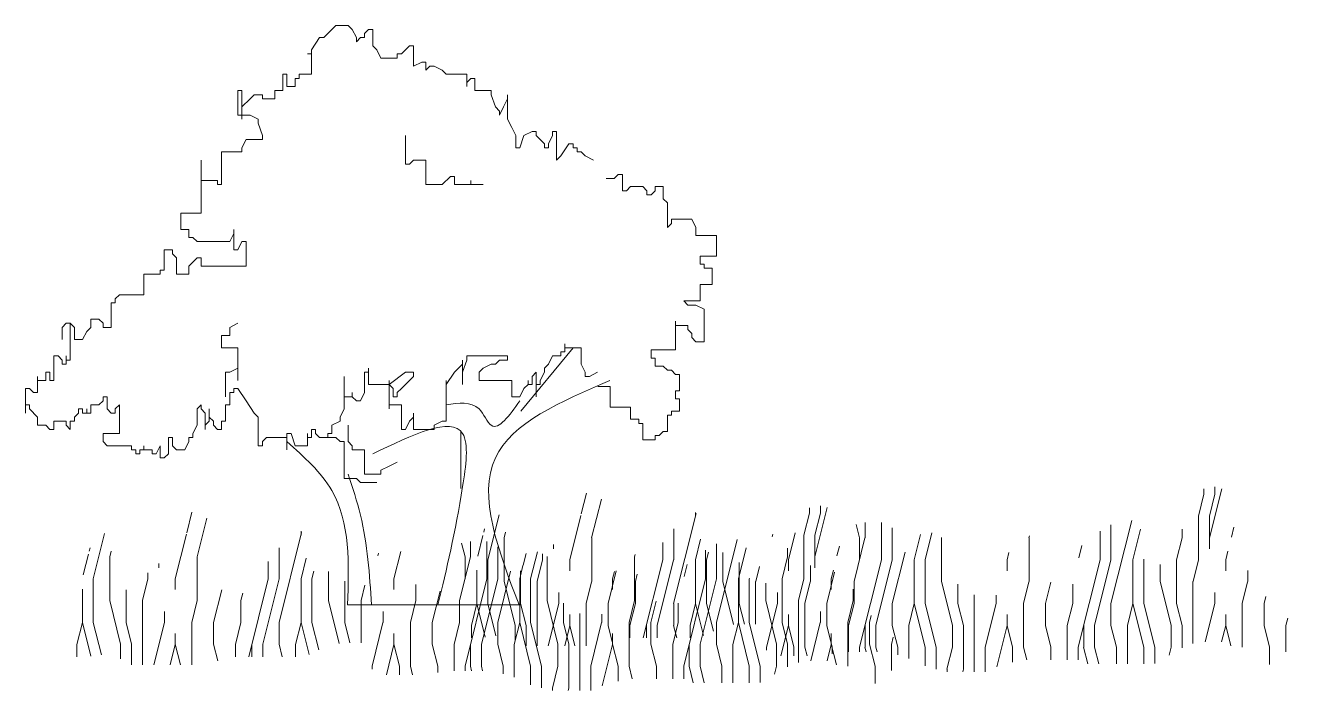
# Model space of a CAD drawing. Header units: inches. Extents: x -6800 to 96653, y -25814 to 17379.
# Drawn here: x 35853.7 to 36283.5, y -330.3 to -104.7 of the extents above; entities that cross this region are included whole.
import ezdxf

# ---------------------------------------------------------------- set-up
doc = ezdxf.new("R2010")
doc.units = ezdxf.units.IN
doc.header["$MEASUREMENT"] = 0
doc.layers.add('JARDINERIA', color=76, linetype='Continuous', lineweight=15)
doc.layers.add('JARDINES', color=96, linetype='Continuous', lineweight=0)

# ---------------------------------------------------------------- blocks, each defined once
blk = doc.blocks.new('ar-10')
at = {"layer": 'JARDINERIA'}
for p, q in [((-0.6162, 3.3384), (-0.6401, 3.3146)), ((-0.5685, 3.3861), (-0.6162, 3.3384)), ((-0.4969, 3.3861), (-0.5685, 3.3861)), ((-0.473, 3.3623), (-0.4969, 3.3861)), ((-0.4492, 3.3146), (-0.473, 3.3623)), ((-0.3776, 3.3623), (-0.4014, 3.3384)), ((-0.4014, 3.3384), (-0.4014, 3.3146)), ((-0.3537, 3.3623), (-0.3776, 3.3623)), ((-0.3537, 3.2669), (-0.3537, 3.3623)), ((-0.664, 3.3146), (-0.7117, 3.243)), ((-0.6401, 3.3146), (-0.664, 3.3146)), ((-0.4253, 3.3146), (-0.4492, 3.2907)), ((-0.4492, 3.2907), (-0.4492, 3.3146)), ((-0.4014, 3.3146), (-0.4253, 3.3146)), ((-0.3298, 3.243), (-0.3537, 3.2669)), ((-0.1389, 3.2669), (-0.1866, 3.2192)), ((-0.115, 3.2669), (-0.1389, 3.2669)), ((-0.115, 3.1477), (-0.115, 3.2669)), ((-0.7117, 3.2192), (-0.7356, 3.2192)), ((-0.7356, 3.2192), (-0.7117, 3.2192)), ((-0.7117, 3.243), (-0.7117, 3.2192)), ((-0.7117, 3.2192), (-0.7117, 3.1)), ((-0.3059, 3.1953), (-0.3298, 3.243)), ((-0.2105, 3.1953), (-0.3059, 3.1953)), ((-0.1866, 3.2192), (-0.2105, 3.2192)), ((-0.2105, 3.2192), (-0.2105, 3.1953)), ((-0.0673, 3.1715), (-0.115, 3.1477)), ((-0.0434, 3.1715), (-0.0673, 3.1715)), ((-0.0434, 3.1238), (-0.0434, 3.1715)), ((-0.0195, 3.1477), (-0.0434, 3.1238)), ((0.0044, 3.1477), (-0.0195, 3.1477)), ((0.0521, 3.1238), (0.0044, 3.1477)), ((0.076, 3.1), (0.0521, 3.1238)), ((-0.8549, 3.1), (-0.8788, 3.1)), ((-0.8788, 3.1), (-0.8788, 3.0046)), ((-0.8549, 3.0284), (-0.8549, 3.1)), ((-0.8072, 3.0761), (-0.8072, 3.0284)), ((-0.7833, 3.0761), (-0.8072, 3.0761)), ((-0.7117, 3.1), (-0.7833, 3.1)), ((-0.7833, 3.1), (-0.7833, 3.0761)), ((0.1953, 3.1), (0.076, 3.1)), ((0.1953, 3.0284), (0.1953, 3.1)), ((0.2192, 3.0761), (0.1953, 3.0523)), ((0.1953, 3.0523), (0.1953, 3.0284)), ((0.243, 3.0761), (0.2192, 3.0761)), ((0.243, 3.0046), (0.243, 3.0761)), ((-1.1175, 3.0046), (-1.1414, 3.0046)), ((-1.1414, 3.0046), (-1.1414, 2.8615)), ((-1.1175, 2.8376), (-1.1175, 3.0046)), ((-1.0459, 2.9807), (-1.0698, 2.9569)), ((-0.9981, 2.9807), (-1.0459, 2.9807)), ((-0.9981, 2.9569), (-0.9981, 2.9807)), ((-0.8788, 3.0046), (-0.9265, 3.0046)), ((-0.9265, 3.0046), (-0.9265, 2.9569)), ((-0.8072, 3.0284), (-0.8549, 3.0284)), ((0.3385, 3.0046), (0.243, 3.0046)), ((0.3385, 2.9807), (0.3385, 3.0046)), ((0.3624, 2.9092), (0.3385, 2.9807)), ((0.434, 2.9807), (0.434, 2.9569)), ((0.434, 2.8376), (0.434, 2.9807)), ((-1.0698, 2.9569), (-1.1175, 2.9092)), ((-1.1175, 2.9092), (-1.1175, 2.8376)), ((-0.9265, 2.9569), (-0.9981, 2.9569)), ((0.3863, 2.8853), (0.3624, 2.9092)), ((0.4101, 2.9092), (0.3863, 2.8615)), ((0.434, 2.9569), (0.4101, 2.9092)), ((-1.1414, 2.8615), (-1.0698, 2.8615)), ((-1.0698, 2.8615), (-1.022, 2.8376)), ((-1.022, 2.8376), (-1.022, 2.8138)), ((0.3863, 2.8615), (0.3863, 2.8853)), ((0.4579, 2.79), (0.434, 2.8376)), ((-1.022, 2.8138), (-0.9981, 2.7423)), ((-0.9981, 2.7423), (-0.9981, 2.7184)), ((-0.1627, 2.7423), (-0.1627, 2.5753)), ((0.4817, 2.7423), (0.4579, 2.79)), ((0.4817, 2.6707), (0.4817, 2.7423)), ((0.5295, 2.7423), (0.5056, 2.6707)), ((0.5772, 2.7661), (0.5295, 2.7423)), ((0.6011, 2.7661), (0.5772, 2.7661)), ((0.6011, 2.7423), (0.6011, 2.7661)), ((0.6488, 2.6946), (0.6011, 2.7423)), ((0.6966, 2.7423), (0.6727, 2.6946)), ((0.6966, 2.7661), (0.6966, 2.7423)), ((0.7204, 2.7661), (0.6966, 2.7661)), ((0.7204, 2.5992), (0.7204, 2.7661)), ((-1.0936, 2.7184), (-1.1175, 2.6707)), ((-1.1175, 2.6707), (-1.1175, 2.6469)), ((-0.9981, 2.7184), (-1.0936, 2.7184)), ((0.5056, 2.6707), (0.4817, 2.6707)), ((0.6488, 2.6707), (0.6488, 2.6946)), ((0.6727, 2.6707), (0.6488, 2.6707)), ((0.6727, 2.6946), (0.6727, 2.6707)), ((0.792, 2.6946), (0.7443, 2.623)), ((0.8159, 2.6946), (0.792, 2.6946)), ((0.8159, 2.6707), (0.8159, 2.6946)), ((0.8398, 2.6707), (0.8159, 2.6707)), ((0.8398, 2.6469), (0.8398, 2.6707)), ((-1.3562, 2.5992), (-1.3562, 2.2892)), ((-1.3562, 2.48), (-1.3562, 2.5992)), ((-1.2368, 2.6469), (-1.2368, 2.4561)), ((-1.1175, 2.6469), (-1.2368, 2.6469)), ((-0.1389, 2.5753), (-0.115, 2.5992)), ((-0.115, 2.5992), (-0.0434, 2.5992)), ((-0.0434, 2.5992), (-0.0434, 2.4561)), ((0.7443, 2.623), (0.7204, 2.5992)), ((0.8636, 2.6469), (0.8398, 2.6469)), ((0.8875, 2.623), (0.8636, 2.6469)), ((0.9352, 2.5992), (0.8875, 2.623)), ((-0.1627, 2.5753), (-0.1389, 2.5753)), ((-1.2607, 2.48), (-1.3562, 2.48)), ((-1.2607, 2.4561), (-1.2607, 2.48)), ((-1.2368, 2.4561), (-1.2607, 2.4561)), ((-0.0434, 2.4561), (0.0521, 2.4561)), ((0.0521, 2.4561), (0.0998, 2.5038)), ((0.0998, 2.5038), (0.1237, 2.5038)), ((0.1237, 2.5038), (0.1237, 2.4561)), ((0.1237, 2.4561), (0.2192, 2.4561)), ((0.2192, 2.4561), (0.2192, 2.48)), ((0.2192, 2.48), (0.2192, 2.4561)), ((0.2192, 2.4561), (0.2908, 2.4561)), ((1.0567, 2.4914), (1.009, 2.4914)), ((1.0806, 2.5152), (1.0567, 2.4914)), ((1.1045, 2.5152), (1.0806, 2.5152)), ((1.1045, 2.4198), (1.1045, 2.5152)), ((1.1283, 2.4198), (1.1045, 2.4198)), ((1.1522, 2.4437), (1.1283, 2.4198)), ((1.2238, 2.4437), (1.1522, 2.4437)), ((1.2477, 2.4198), (1.2238, 2.4437)), ((1.2477, 2.396), (1.2477, 2.4198)), ((1.2715, 2.396), (1.2477, 2.396)), ((1.2954, 2.4198), (1.2715, 2.396)), ((1.2954, 2.4437), (1.2954, 2.4198)), ((1.3431, 2.4437), (1.2954, 2.4437)), ((1.3431, 2.3721), (1.3431, 2.4437)), ((1.367, 2.3483), (1.3431, 2.3721)), ((1.367, 2.2052), (1.367, 2.3483)), ((-1.3562, 2.2892), (-1.4755, 2.2892)), ((-1.4755, 2.2892), (-1.4755, 2.1938)), ((1.3909, 2.229), (1.367, 2.2052)), ((1.5102, 2.2529), (1.3909, 2.2529)), ((1.3909, 2.2529), (1.3909, 2.229)), ((1.5341, 2.2052), (1.5102, 2.2529)), ((-1.4755, 2.1938), (-1.4278, 2.1938)), ((-1.4278, 2.1938), (-1.4278, 2.1461)), ((-1.1891, 2.1223), (-1.1652, 2.1699)), ((-1.1652, 2.1699), (-1.1652, 2.1938)), ((-1.1652, 2.1938), (-1.1652, 2.0746)), ((1.5341, 2.1575), (1.5341, 2.2052)), ((1.6534, 2.1575), (1.5341, 2.1575)), ((1.6534, 2.0383), (1.6534, 2.1575)), ((-1.571, 2.0746), (-1.571, 1.9553)), ((-1.5233, 2.0746), (-1.571, 2.0746)), ((-1.5233, 2.0507), (-1.5233, 2.0746)), ((-1.4278, 2.1461), (-1.4039, 2.1461)), ((-1.4039, 2.1461), (-1.38, 2.1223)), ((-1.38, 2.1223), (-1.1891, 2.1223)), ((-1.1652, 2.0746), (-1.1414, 2.0746)), ((-1.1414, 2.0746), (-1.1175, 2.1223)), ((-1.1175, 2.1223), (-1.0936, 2.1223)), ((-1.0936, 2.1223), (-1.0936, 1.9792)), ((-1.4994, 2.0269), (-1.5233, 2.0507)), ((-1.4994, 1.9315), (-1.4994, 2.0269)), ((-1.4039, 2.003), (-1.4278, 1.9792)), ((-1.38, 2.0269), (-1.4039, 2.003)), ((-1.3562, 2.0269), (-1.38, 2.0269)), ((-1.3562, 1.9792), (-1.3562, 2.0269)), ((1.558, 2.0383), (1.6534, 2.0383)), ((1.558, 1.9906), (1.558, 2.0383)), ((-1.6903, 1.9315), (-1.6903, 1.8123)), ((-1.5949, 1.9315), (-1.6903, 1.9315)), ((-1.571, 1.9553), (-1.5949, 1.9553)), ((-1.5949, 1.9553), (-1.5949, 1.9315)), ((-1.4278, 1.9315), (-1.4994, 1.9315)), ((-1.4278, 1.9792), (-1.4278, 1.9315)), ((-1.0936, 1.9792), (-1.3562, 1.9792)), ((1.5818, 1.9906), (1.558, 1.9906)), ((1.5818, 1.9667), (1.5818, 1.9906)), ((1.6296, 1.9667), (1.5818, 1.9667)), ((1.6296, 1.8714), (1.6296, 1.9667)), ((1.558, 1.8714), (1.6296, 1.8714)), ((1.558, 1.776), (1.558, 1.8714)), ((-1.8336, 1.8123), (-1.8574, 1.7884)), ((-1.8574, 1.7884), (-1.8574, 1.7646)), ((-1.6903, 1.8123), (-1.8336, 1.8123)), ((-1.8813, 1.7646), (-1.8813, 1.6215)), ((-1.8574, 1.7646), (-1.8813, 1.7646)), ((1.4625, 1.776), (1.558, 1.776)), ((1.4864, 1.7521), (1.4625, 1.776)), ((1.5341, 1.7521), (1.4864, 1.7521)), ((1.5818, 1.7283), (1.5341, 1.7521)), ((1.5818, 1.5375), (1.5818, 1.7283)), ((-2.1439, 1.6453), (-2.1677, 1.6215)), ((-2.12, 1.6453), (-2.1439, 1.6453)), ((-2.12, 1.6453), (-2.12, 1.4307)), ((-2.0961, 1.6215), (-2.12, 1.6453)), ((-1.9529, 1.6692), (-2.0006, 1.6692)), ((-2.0006, 1.6692), (-2.0006, 1.6215)), ((-1.929, 1.6453), (-1.9529, 1.6692)), ((-1.929, 1.6215), (-1.929, 1.6453)), ((-1.1891, 1.6215), (-1.1414, 1.6453)), ((1.4148, 1.4898), (1.4148, 1.6567)), ((1.4148, 1.6567), (1.4148, 1.6329)), ((1.4148, 1.6329), (1.4864, 1.6329)), ((1.4864, 1.6329), (1.4864, 1.609)), ((-2.1677, 1.6215), (-2.1677, 1.5499)), ((-2.0961, 1.5499), (-2.0961, 1.6215)), ((-2.0245, 1.5976), (-2.0484, 1.5499)), ((-2.0006, 1.6215), (-2.0245, 1.5976)), ((-1.8813, 1.6215), (-1.929, 1.6215)), ((-1.2368, 1.5738), (-1.1891, 1.5738)), ((-1.2368, 1.5022), (-1.2368, 1.5738)), ((-1.1891, 1.5738), (-1.1891, 1.6215)), ((1.4864, 1.609), (1.5102, 1.5852)), ((1.5102, 1.5852), (1.5102, 1.5613)), ((1.5102, 1.5613), (1.5341, 1.5375)), ((-2.0484, 1.5499), (-2.0961, 1.5499)), ((-1.1414, 1.5022), (-1.2368, 1.5022)), ((-1.1414, 1.383), (-1.1414, 1.5022)), ((0.8159, 1.5022), (0.5112, 1.1323)), ((0.7682, 1.4784), (0.7682, 1.5261)), ((0.7682, 1.5261), (0.7682, 1.5022)), ((0.7682, 1.5022), (0.8636, 1.5022)), ((0.8636, 1.5022), (0.8636, 1.4069)), ((1.2715, 1.4898), (1.4148, 1.4898)), ((1.2715, 1.4421), (1.2715, 1.4898)), ((1.5341, 1.5375), (1.5818, 1.5375)), ((-2.1916, 1.4546), (-2.2155, 1.4546)), ((-2.2155, 1.4546), (-2.2155, 1.3115)), ((-2.1677, 1.4307), (-2.1916, 1.4546)), ((-2.1677, 1.4069), (-2.1677, 1.4307)), ((-2.1439, 1.4307), (-2.1439, 1.4546)), ((-2.1439, 1.4546), (-2.1439, 1.4069)), ((-2.12, 1.4307), (-2.1439, 1.4307)), ((-1.1414, 1.3115), (-1.1414, 1.4546)), ((-1.1414, 1.4546), (-1.1414, 1.383)), ((-1.1414, 1.3592), (-1.1414, 1.4307)), ((-1.1414, 1.4307), (-1.1414, 1.3115)), ((0.1714, 1.4069), (0.1714, 1.4307)), ((0.1714, 1.4307), (0.1714, 1.2876)), ((0.1714, 1.2876), (0.1714, 1.4307)), ((0.1714, 1.4307), (0.1714, 1.3353)), ((0.1714, 1.3592), (0.1953, 1.4307)), ((0.1953, 1.4307), (0.1953, 1.4546)), ((0.1953, 1.4546), (0.434, 1.4546)), ((0.3863, 1.4307), (0.3624, 1.4069)), ((0.434, 1.4307), (0.3863, 1.4307)), ((0.434, 1.4546), (0.434, 1.4307)), ((0.6727, 1.4069), (0.6966, 1.4546)), ((0.6966, 1.4546), (0.7443, 1.4546)), ((0.7443, 1.4784), (0.7682, 1.4784)), ((0.7443, 1.4546), (0.7443, 1.4784)), ((1.2954, 1.4421), (1.2715, 1.4421)), ((1.2954, 1.3944), (1.2954, 1.4421)), ((-2.3109, 1.3115), (-2.3109, 1.3353)), ((-2.3109, 1.3353), (-2.3109, 1.2399)), ((-2.2393, 1.3592), (-2.2632, 1.3592)), ((-2.2632, 1.3592), (-2.2632, 1.3115)), ((-2.2393, 1.3115), (-2.2393, 1.3592)), ((-2.1439, 1.4069), (-2.1677, 1.4069)), ((-1.213, 1.3115), (-1.213, 1.3592)), ((-1.213, 1.3592), (-1.1891, 1.3592)), ((-1.213, 1.2638), (-1.213, 1.3353)), ((-1.213, 1.3353), (-1.213, 1.2638)), ((-1.213, 1.2638), (-1.213, 1.3353)), ((-1.213, 1.3353), (-1.213, 1.3115)), ((-1.1891, 1.3592), (-1.1414, 1.383)), ((-1.1414, 1.383), (-1.1414, 1.3592)), ((-0.5208, 1.1446), (-0.5208, 1.3353)), ((-0.5208, 1.3353), (-0.5208, 1.2161)), ((-0.4014, 1.2638), (-0.4014, 1.3592)), ((-0.4014, 1.3592), (-0.3776, 1.3592)), ((-0.4014, 1.2399), (-0.4014, 1.3353)), ((-0.4014, 1.3353), (-0.4014, 1.2638)), ((-0.3776, 1.3592), (-0.3776, 1.383)), ((-0.3776, 1.383), (-0.3776, 1.2876)), ((-0.2582, 1.2876), (-0.1627, 1.3592)), ((-0.1627, 1.3592), (-0.115, 1.3592)), ((-0.115, 1.3353), (-0.1389, 1.3115)), ((-0.115, 1.3592), (-0.115, 1.3353)), ((0.076, 1.2876), (0.1237, 1.3592)), ((0.1237, 1.3592), (0.1714, 1.4069)), ((0.1714, 1.3353), (0.1714, 1.3592)), ((0.2908, 1.383), (0.2669, 1.3592)), ((0.2669, 1.3592), (0.2669, 1.3115)), ((0.3385, 1.4069), (0.2908, 1.383)), ((0.3624, 1.4069), (0.3385, 1.4069)), ((0.5772, 1.3353), (0.6011, 1.3592)), ((0.5772, 1.2876), (0.5772, 1.3353)), ((0.6011, 1.3592), (0.6011, 1.2161)), ((0.6249, 1.3115), (0.6488, 1.3592)), ((0.6488, 1.383), (0.6727, 1.4069)), ((0.6488, 1.3592), (0.6488, 1.383)), ((0.8636, 1.4069), (0.8875, 1.3592)), ((0.8875, 1.3592), (0.8875, 1.3353)), ((0.8875, 1.3353), (0.9114, 1.3353)), ((0.9114, 1.3353), (0.9591, 1.3592)), ((1.3431, 1.3944), (1.2954, 1.3944)), ((1.367, 1.3706), (1.3431, 1.3944)), ((1.3909, 1.3706), (1.367, 1.3706)), ((1.4148, 1.3467), (1.3909, 1.3706)), ((1.4386, 1.3467), (1.4148, 1.3467)), ((1.4386, 1.2513), (1.4386, 1.3467)), ((-2.3587, 1.2638), (-2.3825, 1.2638)), ((-2.3825, 1.2638), (-2.3825, 1.1207)), ((-2.3348, 1.2399), (-2.3587, 1.2638)), ((-2.2632, 1.3115), (-2.3109, 1.3115)), ((-2.2155, 1.3115), (-2.2393, 1.3115)), ((-1.213, 1.2876), (-1.213, 1.2638)), ((-1.213, 1.2161), (-1.213, 1.2876)), ((-1.1652, 1.2638), (-1.1414, 1.2638)), ((-1.1652, 1.2399), (-1.1652, 1.2638)), ((-1.1414, 1.2638), (-1.0936, 1.1922)), ((-0.3776, 1.2876), (-0.2582, 1.2876)), ((-0.2582, 1.3115), (-0.2582, 1.1446)), ((-0.2582, 1.2876), (-0.2582, 1.3115)), ((-0.2343, 1.2638), (-0.2582, 1.2876)), ((-0.2343, 1.2161), (-0.2343, 1.2638)), ((-0.1866, 1.2638), (-0.2105, 1.2399)), ((-0.1627, 1.2876), (-0.1866, 1.2638)), ((-0.1389, 1.3115), (-0.1627, 1.2876)), ((0.076, 1.0969), (0.076, 1.3115)), ((0.076, 1.3115), (0.076, 1.2161)), ((0.076, 1.2161), (0.076, 1.2876)), ((0.2669, 1.3115), (0.4579, 1.3115)), ((0.4579, 1.3115), (0.4579, 1.2161)), ((0.5056, 1.2161), (0.5295, 1.2638)), ((0.5295, 1.2638), (0.5533, 1.2876)), ((0.5533, 1.2876), (0.5533, 1.3115)), ((0.5533, 1.3115), (0.5533, 1.2876)), ((0.5533, 1.2876), (0.5772, 1.2876)), ((0.6011, 1.2161), (0.6011, 1.2876)), ((0.6011, 1.2876), (0.6249, 1.2876)), ((0.6249, 1.2876), (0.6249, 1.3115)), ((0.9612, 1.2752), (1.0328, 1.2752)), ((1.0328, 1.2752), (1.0328, 1.156)), ((-2.3109, 1.2399), (-2.3348, 1.2399)), ((-1.9529, 1.1684), (-1.929, 1.1922)), ((-1.929, 1.1922), (-1.929, 1.2161)), ((-1.929, 1.2161), (-1.9052, 1.2161)), ((-1.9052, 1.2161), (-1.9052, 1.1446)), ((-1.1891, 1.1684), (-1.1891, 1.2399)), ((-1.1891, 1.2399), (-1.1652, 1.2399)), ((-1.0936, 1.1922), (-1.0459, 1.1207)), ((-0.5208, 1.2161), (-0.473, 1.2161)), ((-0.473, 1.2161), (-0.473, 1.2399)), ((-0.473, 1.2399), (-0.473, 1.2161)), ((-0.473, 1.2161), (-0.4492, 1.1922)), ((-0.4492, 1.1922), (-0.4253, 1.1922)), ((-0.4253, 1.1922), (-0.4014, 1.2399)), ((-0.2105, 1.2161), (-0.2343, 1.2161)), ((-0.2105, 1.2399), (-0.2105, 1.2161)), ((0.076, 1.073), (0.076, 1.1922)), ((0.076, 1.1922), (0.076, 1.0969)), ((0.4579, 1.2161), (0.5056, 1.2161)), ((1.4148, 1.2037), (1.4148, 1.2513)), ((1.4148, 1.2513), (1.4386, 1.2513)), ((1.4386, 1.2037), (1.4148, 1.2037)), ((1.4386, 1.1321), (1.4386, 1.2037)), ((-2.3825, 1.1207), (-2.3825, 1.1684)), ((-2.3825, 1.1684), (-2.3587, 1.1684)), ((-2.3587, 1.1684), (-2.3587, 1.1446)), ((-2.3587, 1.1446), (-2.3109, 1.0969)), ((-2.0961, 1.0969), (-2.0722, 1.1207)), ((-2.0722, 1.1207), (-2.0722, 1.1446)), ((-2.0722, 1.1446), (-2.0484, 1.1446)), ((-2.0484, 1.1446), (-2.0484, 1.1207)), ((-2.0484, 1.1207), (-2.0245, 1.1207)), ((-2.0245, 1.1207), (-2.0245, 1.1446)), ((-2.0245, 1.1446), (-2.0245, 1.1207)), ((-2.0245, 1.1207), (-2.0006, 1.1207)), ((-2.0006, 1.1207), (-2.0006, 1.1684)), ((-2.0006, 1.1684), (-1.9529, 1.1684)), ((-1.9052, 1.1446), (-1.8813, 1.1207)), ((-1.8813, 1.1207), (-1.8574, 1.1207)), ((-1.8574, 1.1446), (-1.8336, 1.1684)), ((-1.8574, 1.1207), (-1.8574, 1.1446)), ((-1.8336, 1.1684), (-1.8336, 1.0253)), ((-1.8336, 1.0253), (-1.8336, 1.1207)), ((-1.8336, 1.1207), (-1.8336, 1.0015)), ((-1.38, 1.1446), (-1.3562, 1.1684)), ((-1.38, 1.0492), (-1.38, 1.1446)), ((-1.3562, 1.1684), (-1.3562, 1.1446)), ((-1.3562, 1.1446), (-1.3323, 1.1207)), ((-1.3323, 1.1207), (-1.3323, 1.0253)), ((-1.3084, 1.073), (-1.3084, 1.1446)), ((-1.3084, 1.1446), (-1.3084, 1.0969)), ((-1.213, 1.073), (-1.213, 1.1684)), ((-1.213, 1.1684), (-1.1891, 1.1684)), ((-1.0459, 1.1207), (-1.022, 1.0969)), ((-0.5446, 1.0969), (-0.5208, 1.1446)), ((-0.2582, 1.1446), (-0.2582, 1.1684)), ((-0.2582, 1.1684), (-0.1866, 1.1684)), ((-0.1866, 1.1684), (-0.1866, 1.0253)), ((-0.115, 1.0969), (-0.115, 1.1207)), ((-0.115, 1.1207), (-0.115, 1.0253)), ((1.0328, 1.156), (1.1522, 1.156)), ((1.1522, 1.156), (1.1522, 1.0844)), ((1.3909, 1.1321), (1.4386, 1.1321)), ((1.3909, 1.1083), (1.3909, 1.1321)), ((-2.3109, 1.0969), (-2.3109, 1.0492)), ((-2.3109, 1.0492), (-2.2632, 1.0492)), ((-2.2632, 1.0492), (-2.2393, 1.0253)), ((-2.2155, 1.073), (-2.1439, 1.073)), ((-2.2155, 1.0253), (-2.2155, 1.073)), ((-2.1439, 1.073), (-2.1439, 1.0492)), ((-2.1439, 1.0492), (-2.12, 1.0253)), ((-2.12, 1.0253), (-2.12, 1.073)), ((-2.12, 1.073), (-2.0961, 1.073)), ((-2.0961, 1.073), (-2.0961, 1.0969)), ((-1.4039, 1.0015), (-1.38, 1.0492)), ((-1.3323, 1.0492), (-1.3084, 1.073)), ((-1.3323, 1.0253), (-1.3323, 1.0492)), ((-1.3084, 1.0969), (-1.2846, 1.073)), ((-1.2846, 1.073), (-1.2846, 1.0492)), ((-1.2846, 1.0492), (-1.2607, 1.0253)), ((-1.2368, 1.073), (-1.213, 1.073)), ((-1.2368, 1.0253), (-1.2368, 1.073)), ((-1.022, 1.0969), (-1.022, 0.9299)), ((-0.5924, 1.0492), (-0.5446, 1.073)), ((-0.5924, 1.0015), (-0.5924, 1.0492)), ((-0.5446, 1.073), (-0.5446, 1.0969)), ((-0.4969, 1.0492), (-0.4969, 0.9538)), ((-0.1627, 1.0253), (-0.1389, 1.073)), ((-0.1389, 1.073), (-0.115, 1.0969)), ((0.0044, 1.0492), (0.0521, 1.073)), ((0.0044, 1.0253), (0.0044, 1.0492)), ((0.0521, 1.073), (0.076, 1.073)), ((1.1522, 1.0844), (1.1999, 1.0844)), ((1.1999, 1.0844), (1.1999, 1.0606)), ((1.1999, 1.0606), (1.2238, 1.0606)), ((1.2238, 1.0606), (1.2238, 0.9652)), ((1.367, 1.1083), (1.3909, 1.1083)), ((1.367, 1.0129), (1.367, 1.1083)), ((-2.2393, 1.0253), (-2.2155, 1.0253)), ((-1.929, 1.0015), (-1.929, 0.9538)), ((-1.8336, 1.0015), (-1.929, 1.0015)), ((-1.5471, 0.8822), (-1.5471, 0.9776)), ((-1.5471, 0.9776), (-1.5233, 0.9776)), ((-1.5233, 0.9776), (-1.5233, 0.9299)), ((-1.4278, 0.9538), (-1.4278, 0.9776)), ((-1.4278, 0.9776), (-1.4039, 0.9776)), ((-1.4039, 0.9776), (-1.4039, 1.0015)), ((-1.2607, 1.0253), (-1.2368, 1.0253)), ((-0.9981, 0.9538), (-0.9743, 0.9776)), ((-0.9743, 0.9776), (-0.8549, 0.9776)), ((-0.8549, 0.9061), (-0.8549, 1.0015)), ((-0.8549, 1.0015), (-0.8311, 1.0015)), ((-0.8549, 0.9776), (-0.8549, 0.9061)), ((-0.8311, 1.0015), (-0.8072, 0.9299)), ((-0.7356, 0.9299), (-0.7356, 1.0015)), ((-0.7356, 1.0015), (-0.7356, 0.9299)), ((-0.7356, 0.9299), (-0.7356, 0.9776)), ((-0.7356, 0.9776), (-0.7117, 0.9776)), ((-0.7117, 0.9776), (-0.7117, 1.0253)), ((-0.7117, 1.0253), (-0.6878, 1.0253)), ((-0.6878, 1.0253), (-0.6878, 1.0015)), ((-0.6878, 1.0015), (-0.664, 0.9776)), ((-0.664, 0.9776), (-0.6162, 0.9776)), ((-0.6162, 0.9776), (-0.6162, 1.0015)), ((-0.6162, 1.0015), (-0.5924, 1.0015)), ((-0.6162, 0.9776), (-0.5685, 0.9776)), ((-0.5685, 0.9776), (-0.5446, 0.9538)), ((-0.1866, 1.0253), (-0.1627, 1.0253)), ((-0.115, 1.0253), (0.0044, 1.0253)), ((0.1612, 1.0148), (0.1612, 0.6806)), ((1.2238, 0.9652), (1.2954, 0.9652)), ((1.2954, 0.989), (1.3193, 0.989)), ((1.2954, 0.9652), (1.2954, 0.989)), ((1.3193, 0.989), (1.3431, 1.0129)), ((1.3431, 1.0129), (1.367, 1.0129)), ((-1.929, 0.9538), (-1.9052, 0.9299)), ((-1.9052, 0.9299), (-1.762, 0.9299)), ((-1.762, 0.9299), (-1.762, 0.9061)), ((-1.762, 0.9061), (-1.7381, 0.9061)), ((-1.7381, 0.9061), (-1.7381, 0.8822)), ((-1.7142, 0.8822), (-1.7142, 0.9061)), ((-1.7142, 0.9061), (-1.6903, 0.9061)), ((-1.6903, 0.9061), (-1.6903, 0.9299)), ((-1.6903, 0.9061), (-1.6426, 0.9061)), ((-1.6426, 0.9061), (-1.6426, 0.8822)), ((-1.6187, 0.8822), (-1.5949, 0.9299)), ((-1.5949, 0.9299), (-1.5949, 0.8584)), ((-1.5233, 0.9299), (-1.4994, 0.9061)), ((-1.4994, 0.9061), (-1.4517, 0.9061)), ((-1.4517, 0.9061), (-1.4278, 0.9538)), ((-1.022, 0.9299), (-0.9981, 0.9299)), ((-0.9981, 0.9299), (-0.9981, 0.9538)), ((-0.8072, 0.9299), (-0.7356, 0.9299)), ((-0.5446, 0.9538), (-0.5208, 0.9538)), ((-0.5208, 0.9538), (-0.5208, 0.7392)), ((-0.4969, 0.9538), (-0.473, 0.9299)), ((-0.473, 0.9299), (-0.473, 0.9061)), ((-0.473, 0.9061), (-0.4014, 0.9061)), ((-0.4014, 0.9061), (-0.4014, 0.763)), ((-1.7381, 0.8822), (-1.7142, 0.8822)), ((-1.6426, 0.8822), (-1.6187, 0.8822)), ((-1.5949, 0.8584), (-1.571, 0.8584)), ((-1.571, 0.8584), (-1.5471, 0.8822)), ((-0.2582, 0.8107), (-0.2105, 0.8345)), ((-0.4014, 0.763), (-0.3059, 0.763)), ((-0.3059, 0.7869), (-0.2582, 0.8107)), ((-0.3059, 0.763), (-0.3059, 0.7869)), ((-0.5208, 0.7392), (-0.4492, 0.7392)), ((-0.4492, 0.7392), (-0.4253, 0.7153)), ((-0.4253, 0.7153), (-0.3298, 0.7153))]:
    blk.add_line(p, q, dxfattribs=at)
at = {"layer": 'JARDINERIA', "color": 42}
blk.add_line((-0.5006, 0), (0.5006, 0), dxfattribs=at)
for points, knots in [([(0.5006, 0), (0.3783, 0.3189), (0.1489, 0.9306), (0.7443, 1.1878), (1.0307, 1.3115)], [0.012926, 0.012926, 0.012926, 0.012926, 0.88433, 1.691764, 1.691764, 1.691764, 1.691764]), ([(0.027, 0), (0.0777, 0.2085), (0.1501, 0.5144), (0.2396, 1.1692), (-0.1233, 0.9936), (-0.3537, 0.8822)], [0.047341, 0.047341, 0.047341, 0.047341, 0.74974, 1.059744, 1.598227, 1.598227, 1.598227, 1.598227])]:
    blk.add_open_spline(points, degree=3, knots=knots, dxfattribs=at)
for points in [[(0.076, 1.1684), (0.2669, 1.1446), (0.3385, 1.0492), (0.5056, 1.1922)], [(-0.5006, -0.0002), (-0.5924, 0.6676), (-0.8549, 0.9538)], [(-0.3608, -0.0002), (-0.4253, 0.5245), (-0.4969, 0.763)]]:
    blk.add_spline(points, degree=3, dxfattribs=at)

msp = doc.modelspace()

# ---------------------------------------------------------------- hatches: boundary and pattern name
at = {"layer": 'JARDINERIA', "transparency": 33554457}
h = msp.add_hatch(dxfattribs=at)
h.set_pattern_fill('PANEL', color=256, scale=74.108264, angle=90, style=0, pattern_type=2)
h.set_pattern_definition([(90, (-80674.93, -19487.416), (-74.108264, 0), [14.821653, -22.23248, 7.410826, -29.643306]), (90, (-80676.78, -19435.54), (-74.108264, 0), [14.821653, -59.28661]), (90, (-80680.49, -19442.95), (-74.108264, 0), [7.410826, -66.69744]), (90, (-80682.34, -19483.71), (-74.108264, 0), [3.705413, -51.875785, 3.705413, -14.821653]), (90, (-80686.046, -19457.77), (-74.108264, 0), [14.821653, -22.23248, 3.705413, -33.34872]), (90, (-80687.9, -19476.3), (-74.108264, 0), [11.11624, -62.992025]), (90, (-80689.75, -19457.77), (-74.108264, 0), [22.23248, -51.875785]), (90, (-80691.604, -19480.005), (-74.108264, 0), [14.821653, -59.28661]), (90, (-80693.46, -19450.36), (-74.108264, 0), [37.05413, -37.05413]), (90, (-80697.16, -19472.594), (-74.108264, 0), [7.410826, -22.23248, 14.821653, -29.643306]), (90, (-80699.015, -19420.72), (-74.108264, 0), [14.821653, -59.28661]), (90, (-80700.87, -19435.54), (-74.108264, 0), [7.410826, -66.69744]), (90, (-80702.72, -19450.36), (-74.108264, 0), [7.410826, -66.69744]), (90, (-80704.57, -19487.416), (-74.108264, 0), [14.821653, -59.28661]), (90, (-80706.426, -19450.36), (-74.108264, 0), [14.821653, -59.28661]), (90, (-80710.13, -19450.36), (-74.108264, 0), [14.821653, -14.821653, 14.821653, -29.643306]), (90, (-80713.84, -19465.18), (-74.108264, 0), [7.410826, -37.054132, 14.821653, -14.821653]), (90, (-80715.69, -19450.36), (-74.108264, 0), [22.23248, -51.875785]), (90, (-80719.395, -19450.36), (-74.108264, 0), [14.821653, -59.28661]), (90, (-80721.25, -19480.005), (-74.108264, 0), [22.23248, -29.643306, 7.410826, -14.821653]), (90, (-80724.95, -19480.005), (-74.108264, 0), [37.05413, -37.05413]), (90, (-80726.805, -19435.54), (-74.108264, 0), [7.410826, -66.69744]), (90, (-80728.66, -19457.77), (-74.108264, 0), [14.821653, -59.28661]), (90, (-80730.51, -19472.594), (-74.108264, 0), [7.410826, -29.643306, 7.410826, -29.643306]), (90, (-80732.36, -19480.005), (-74.108264, 0), [7.410826, -22.23248, 14.821653, -29.643306]), (90, (-80734.22, -19465.18), (-74.108264, 0), [7.410826, -37.054132, 7.410826, -22.23248]), (90, (-80736.07, -19450.36), (-74.108264, 0), [22.23248, -51.875785]), (90, (-80739.774, -19480.005), (-74.108264, 0), [14.821653, -59.28661]), (90, (-80741.63, -19442.95), (-74.108264, 0), [7.410826, -66.69744]), (90, (-80743.48, -19428.13), (-74.108264, 0), [7.410826, -66.69744]), (104.036243, (-80680.488, -19435.54), (3e-09, 74.1082644), [7.63315, -297.923043]), (104.036243, (-80697.162, -19428.13), (3e-09, 74.1082644), [7.63315, -297.923043]), (104.036243, (-80741.627, -19435.54), (3e-09, 74.1082644), [7.63315, -297.923043]), (104.036243, (-80713.837, -19457.773), (3e-09, 74.1082644), [7.63315, -297.923043]), (104.036243, (-80724.953, -19442.951), (3e-09, 74.1082644), [7.63315, -297.923043]), (104.036243, (-80719.395, -19435.54), (3e-09, 74.1082644), [7.63315, -297.923043]), (104.036243, (-80732.364, -19472.594), (3e-09, 74.1082644), [7.63315, -297.923043]), (104.036243, (-80728.658, -19442.951), (3e-09, 74.1082644), [7.63315, -297.923043]), (104.036243, (-80700.868, -19428.13), (3e-09, 74.1082644), [15.266302, -290.28989]), (104.036243, (-80706.426, -19435.54), (3e-09, 74.1082644), [15.266302, -290.28989]), (104.036243, (-80710.131, -19435.54), (3e-09, 74.1082644), [15.266302, -290.28989]), (255.963757, (-80686.046, -19457.773), (3e-09, -74.1082644), [7.633151, -15.266302, 7.633151, -275.02359]), (255.963757, (-80697.162, -19472.594), (3e-09, -74.1082644), [7.63315, -297.923043]), (255.963757, (-80730.51, -19472.594), (3e-09, -74.1082644), [15.266302, -290.28989]), (284.036243, (-80676.782, -19435.54), (-3e-09, -74.1082644), [7.63315, -297.923043]), (75.963757, (-80676.782, -19420.719), (-3e-09, 74.1082644), [7.63315, -297.923043]), (75.963757, (-80702.72, -19442.951), (-3e-09, 74.1082644), [7.63315, -297.923043]), (75.963757, (-80715.69, -19428.13), (-3e-09, 74.1082644), [7.63315, -297.923043]), (75.963757, (-80721.247, -19457.773), (-3e-09, 74.1082644), [7.63315, -297.923043]), (75.963757, (-80730.51, -19465.184), (-3e-09, 74.1082644), [7.63315, -297.923043]), (75.963757, (-80734.216, -19457.773), (-3e-09, 74.1082644), [7.63315, -297.923043]), (75.963757, (-80721.247, -19457.773), (-3e-09, 74.1082644), [7.63315, -297.923043]), (75.963757, (-80732.364, -19435.54), (-3e-09, 74.1082644), [30.532605, -275.02359]), (75.963757, (-80682.34, -19480.005), (-3e-09, 74.1082644), [30.532605, -275.02359]), (75.963757, (-80687.899, -19472.594), (-3e-09, 74.1082644), [30.532605, -275.02359]), (75.963757, (-80691.604, -19465.184), (-3e-09, 74.1082644), [7.633151, -15.266302, 15.266302, -267.390438]), (75.963757, (-80697.162, -19465.184), (-3e-09, 74.1082644), [15.266302, -15.266302, 15.266302, -259.757287]), (75.963757, (-80704.573, -19472.594), (-3e-09, 74.1082644), [30.532605, -275.02359]), (75.963757, (-80710.131, -19480.005), (-3e-09, 74.1082644), [30.532605, -275.02359]), (75.963757, (-80713.837, -19480.005), (-3e-09, 74.1082644), [30.532605, -275.02359]), (75.963757, (-80736.069, -19428.13), (-3e-09, 74.1082644), [7.63315, -297.923043]), (75.963768, (-80743.48, -19420.719), (-1.42e-05, 74.1082644), [15.266302, -290.28989]), (75.963768, (-80739.774, -19465.184), (-1.42e-05, 74.1082644), [15.266302, -290.28989]), (75.963758, (-80674.93, -19472.594), (-1.3e-06, 74.1082644), [30.532605, -275.02359]), (75.963758, (-80726.805, -19428.13), (-1.3e-06, 74.1082644), [22.899454, -282.65674]), (75.963758, (-80721.247, -19420.719), (-1.3e-06, 74.1082644), [45.798907, -259.757287])])
h.paths.add_polyline_path([(36274.1, -295.55), (36272.75, -294.21), (36272.75, -292.86), (36272.07, -290.84), (36271.4, -289.49), (36263.31, -289.49), (36261.28, -288.82), (36261.28, -280.05), (36261.96, -278.71), (36263.31, -277.36), (36263.31, -267.25), (36261.96, -266.58), (36261.28, -264.55), (36260.61, -263.21), (36259.26, -261.86), (36257.91, -261.18), (36254.54, -261.18), (36253.19, -261.86), (36251.84, -262.53), (36249.82, -263.88), (36248.47, -266.58), (36247.12, -267.92), (36246.45, -269.27), (36246.45, -275.34), (36244.42, -276.01), (36244.42, -281.4), (36243.75, -283.42), (36243.75, -284.77), (36243.07, -286.12), (36243.07, -287.47), (36241.73, -288.82), (36240.38, -288.82), (36238.35, -287.47), (36236.33, -287.47), (36233.63, -286.12), (36232.28, -285.45), (36232.28, -277.36), (36231.61, -275.34), (36230.26, -273.32), (36228.91, -272.64), (36224.19, -272.64), (36222.84, -273.32), (36220.82, -274.66), (36219.47, -274.66), (36216.77, -277.36), (36216.77, -280.05), (36215.42, -280.05), (36214.08, -280.73), (36212.05, -280.73), (36210.7, -282.08), (36210.7, -294.21), (36202.61, -294.21), (36201.26, -293.53), (36197.22, -293.53), (36196.54, -292.19), (36196.54, -282.75), (36195.87, -281.4), (36195.87, -280.05), (36194.52, -278.71), (36193.84, -277.36), (36189.8, -277.36), (36188.45, -278.71), (36188.45, -282.75), (36187.1, -283.42), (36185.08, -284.77), (36183.73, -284.77), (36183.73, -294.88), (36183.05, -296.23), (36183.05, -297.58), (36181.7, -298.92), (36177.66, -298.92), (36176.31, -298.25), (36174.96, -297.58), (36173.61, -296.23), (36173.61, -294.88), (36171.59, -294.88), (36170.24, -294.21), (36168.22, -294.21), (36165.52, -292.86), (36165.52, -280.05), (36164.85, -278.71), (36162.15, -277.36), (36160.8, -276.68), (36159.45, -276.68), (36157.43, -277.36), (36156.08, -277.36), (36156.08, -281.4), (36155.4, -282.75), (36154.05, -283.42), (36152.03, -283.42), (36150.68, -282.75), (36149.33, -282.75), (36149.33, -276.01), (36147.99, -275.34), (36146.64, -274.66), (36145.96, -273.32), (36135.85, -273.32), (36133.15, -276.01), (36131.8, -277.36), (36131.13, -278.71), (36130.45, -280.05), (36130.45, -288.82), (36129.78, -290.16), (36124.38, -290.16), (36123.03, -289.49), (36121.68, -288.82), (36120.34, -288.14), (36118.99, -287.47), (36117.64, -286.12), (36117.64, -281.4), (36116.29, -280.05), (36116.29, -278.03), (36114.94, -277.36), (36114.27, -276.01), (36112.92, -275.34), (36111.57, -275.34), (36110.22, -276.01), (36108.2, -276.68), (36106.85, -277.36), (36106.85, -282.08), (36106.17, -283.42), (36105.5, -284.77), (36105.5, -286.79), (36104.82, -288.14), (36100.78, -288.14), (36098.76, -287.47), (36097.41, -287.47), (36096.06, -286.79), (36094.71, -286.79), (36093.36, -284.77), (36092.01, -283.42), (36085.27, -283.42), (36083.92, -282.75), (36082.57, -281.4), (36082.57, -271.97), (36081.22, -270.62), (36080.55, -269.27), (36078.52, -269.27), (36077.17, -271.29), (36075.83, -272.64), (36075.15, -273.99), (36073.8, -274.66), (36073.13, -276.01), (36073.13, -277.36), (36072.45, -278.71), (36069.76, -280.05), (36068.41, -281.4), (36068.41, -290.84), (36056.94, -290.84), (36054.92, -290.16), (36053.57, -289.49), (36052.22, -288.82), (36050.2, -288.14), (36048.85, -287.47), (36048.18, -286.12), (36048.18, -283.42), (36048.85, -282.08), (36048.85, -274.66), (36050.2, -273.32), (36050.2, -267.92), (36048.85, -265.23), (36048.18, -263.88), (36046.83, -263.21), (36044.13, -263.21), (36042.78, -263.88), (36042.78, -266.58), (36042.11, -267.92), (36042.11, -270.62), (36041.43, -271.97), (36040.08, -272.64), (36039.41, -273.99), (36038.73, -275.34), (36038.06, -277.36), (36037.39, -278.71), (36036.04, -279.38), (36034.01, -280.05), (36032.67, -280.73), (36031.32, -282.75), (36028.62, -284.1), (36027.94, -285.45), (36027.94, -288.82), (36027.27, -290.16), (36022.55, -290.16), (36021.2, -289.49), (36021.2, -288.14), (36020.53, -286.79), (36018.5, -286.79), (36017.15, -285.45), (36016.48, -284.1), (36016.48, -271.97), (36015.81, -270.62), (36011.76, -270.62), (36011.08, -271.97), (36010.41, -273.32), (36009.74, -274.66), (36009.06, -276.01), (36009.06, -277.36), (36007.71, -278.71), (36007.71, -280.05), (36007.04, -281.4), (36007.04, -288.82), (36006.36, -290.16), (36005.02, -292.86), (36002.32, -294.21), (36002.32, -312.4), (36009.06, -312.4), (36010.41, -311.73), (36016.48, -311.73), (36017.83, -312.4), (36019.18, -313.08), (36020.53, -313.08), (36021.87, -313.75), (36021.87, -315.1), (36052.22, -315.1), (36052.22, -313.75), (36055.59, -313.75), (36056.27, -312.4), (36081.9, -312.4), (36084.59, -311.06), (36085.94, -310.38), (36087.96, -309.71), (36089.31, -308.36), (36092.69, -308.36), (36094.03, -307.69), (36102.13, -307.69), (36103.48, -308.36), (36103.48, -312.4), (36104.15, -313.75), (36104.15, -315.1), (36104.82, -316.45), (36106.17, -317.79), (36107.52, -318.47), (36123.03, -318.47), (36124.38, -317.79), (36127.08, -317.79), (36128.43, -317.12), (36145.29, -317.12), (36146.64, -317.79), (36148.66, -317.79), (36150.01, -318.47), (36151.36, -318.47), (36152.71, -319.14), (36154.05, -319.82), (36155.4, -319.82), (36156.08, -321.16), (36157.43, -321.84), (36158.78, -321.84), (36160.12, -322.51), (36161.47, -322.51), (36164.17, -323.86), (36179.68, -323.86), (36183.73, -321.84), (36185.08, -321.16), (36187.77, -321.16), (36189.12, -319.82), (36212.05, -319.82), (36212.73, -321.16), (36236.33, -321.16), (36238.35, -319.82), (36241.05, -318.47), (36243.07, -317.12), (36244.42, -316.45), (36245.77, -315.77), (36246.45, -314.42), (36249.14, -314.42), (36250.49, -313.75), (36259.26, -313.75), (36261.28, -315.1), (36264.65, -315.1), (36266.68, -315.77), (36268.03, -316.45), (36269.38, -317.12), (36270.05, -318.47), (36272.07, -319.82), (36276.12, -321.84), (36278.14, -317.12), (36280.84, -317.12), (36282.19, -316.45), (36283.54, -315.77), (36283.54, -311.73), (36282.86, -309.71), (36282.86, -308.36), (36282.19, -307.01), (36281.51, -305.66), (36278.82, -304.32), (36277.47, -304.32), (36276.12, -303.64), (36275.44, -302.29), (36274.1, -300.95)])
at = {"layer": 'JARDINES', "transparency": 33554483}
h = msp.add_hatch(dxfattribs=at)
h.set_pattern_fill('PANEL', color=256, scale=74.108264, angle=90, style=0, pattern_type=2)
h.set_pattern_definition([(90, (-80808.63, -19493.84), (-74.108264, 0), [14.821653, -22.23248, 7.410826, -29.643306]), (90, (-80810.484, -19441.96), (-74.108264, 0), [14.821653, -59.28661]), (90, (-80814.19, -19449.37), (-74.108264, 0), [7.410826, -66.69744]), (90, (-80816.04, -19490.13), (-74.108264, 0), [3.705413, -51.875785, 3.705413, -14.821653]), (90, (-80819.75, -19464.19), (-74.108264, 0), [14.821653, -22.23248, 3.705413, -33.34872]), (90, (-80821.6, -19482.72), (-74.108264, 0), [11.11624, -62.992025]), (90, (-80823.45, -19464.19), (-74.108264, 0), [22.23248, -51.875785]), (90, (-80825.306, -19486.426), (-74.108264, 0), [14.821653, -59.28661]), (90, (-80827.16, -19456.78), (-74.108264, 0), [37.05413, -37.05413]), (90, (-80830.86, -19479.015), (-74.108264, 0), [7.410826, -22.23248, 14.821653, -29.643306]), (90, (-80832.72, -19427.14), (-74.108264, 0), [14.821653, -59.28661]), (90, (-80834.57, -19441.96), (-74.108264, 0), [7.410826, -66.69744]), (90, (-80836.42, -19456.78), (-74.108264, 0), [7.410826, -66.69744]), (90, (-80838.274, -19493.84), (-74.108264, 0), [14.821653, -59.28661]), (90, (-80840.13, -19456.78), (-74.108264, 0), [14.821653, -59.28661]), (90, (-80843.83, -19456.78), (-74.108264, 0), [14.821653, -14.821653, 14.821653, -29.643306]), (90, (-80847.54, -19471.604), (-74.108264, 0), [7.410826, -37.054132, 14.821653, -14.821653]), (90, (-80849.39, -19456.78), (-74.108264, 0), [22.23248, -51.875785]), (90, (-80853.096, -19456.78), (-74.108264, 0), [14.821653, -59.28661]), (90, (-80854.95, -19486.426), (-74.108264, 0), [22.23248, -29.643306, 7.410826, -14.821653]), (90, (-80858.654, -19486.426), (-74.108264, 0), [37.05413, -37.05413]), (90, (-80860.51, -19441.96), (-74.108264, 0), [7.410826, -66.69744]), (90, (-80862.36, -19464.19), (-74.108264, 0), [14.821653, -59.28661]), (90, (-80864.21, -19479.015), (-74.108264, 0), [7.410826, -29.643306, 7.410826, -29.643306]), (90, (-80866.065, -19486.426), (-74.108264, 0), [7.410826, -22.23248, 14.821653, -29.643306]), (90, (-80867.92, -19471.604), (-74.108264, 0), [7.410826, -37.054132, 7.410826, -22.23248]), (90, (-80869.77, -19456.78), (-74.108264, 0), [22.23248, -51.875785]), (90, (-80873.476, -19486.426), (-74.108264, 0), [14.821653, -59.28661]), (90, (-80875.33, -19449.37), (-74.108264, 0), [7.410826, -66.69744]), (90, (-80877.18, -19434.55), (-74.108264, 0), [7.410826, -66.69744]), (104.036243, (-80814.19, -19441.961), (3e-09, 74.1082644), [7.63315, -297.923043]), (104.036243, (-80830.864, -19434.55), (3e-09, 74.1082644), [7.63315, -297.923043]), (104.036243, (-80875.329, -19441.961), (3e-09, 74.1082644), [7.63315, -297.923043]), (104.036243, (-80847.538, -19464.194), (3e-09, 74.1082644), [7.63315, -297.923043]), (104.036243, (-80858.654, -19449.372), (3e-09, 74.1082644), [7.63315, -297.923043]), (104.036243, (-80853.096, -19441.961), (3e-09, 74.1082644), [7.63315, -297.923043]), (104.036243, (-80866.065, -19479.015), (3e-09, 74.1082644), [7.63315, -297.923043]), (104.036243, (-80862.36, -19449.372), (3e-09, 74.1082644), [7.63315, -297.923043]), (104.036243, (-80834.569, -19434.55), (3e-09, 74.1082644), [15.266302, -290.28989]), (104.036243, (-80840.127, -19441.961), (3e-09, 74.1082644), [15.266302, -290.28989]), (104.036243, (-80843.833, -19441.961), (3e-09, 74.1082644), [15.266302, -290.28989]), (255.963757, (-80819.747, -19464.194), (3e-09, -74.1082644), [7.633151, -15.266302, 7.633151, -275.02359]), (255.963757, (-80830.864, -19479.015), (3e-09, -74.1082644), [7.63315, -297.923043]), (255.963757, (-80864.212, -19479.015), (3e-09, -74.1082644), [15.266302, -290.28989]), (284.036243, (-80810.484, -19441.961), (-3e-09, -74.1082644), [7.63315, -297.923043]), (75.963757, (-80810.484, -19427.14), (-3e-09, 74.1082644), [7.63315, -297.923043]), (75.963757, (-80836.422, -19449.372), (-3e-09, 74.1082644), [7.63315, -297.923043]), (75.963757, (-80849.39, -19434.55), (-3e-09, 74.1082644), [7.63315, -297.923043]), (75.963757, (-80854.949, -19464.194), (-3e-09, 74.1082644), [7.63315, -297.923043]), (75.963757, (-80864.212, -19471.604), (-3e-09, 74.1082644), [7.63315, -297.923043]), (75.963757, (-80867.918, -19464.194), (-3e-09, 74.1082644), [7.63315, -297.923043]), (75.963757, (-80854.949, -19464.194), (-3e-09, 74.1082644), [7.63315, -297.923043]), (75.963757, (-80866.065, -19441.961), (-3e-09, 74.1082644), [30.532605, -275.02359]), (75.963757, (-80816.042, -19486.426), (-3e-09, 74.1082644), [30.532605, -275.02359]), (75.963757, (-80821.6, -19479.015), (-3e-09, 74.1082644), [30.532605, -275.02359]), (75.963757, (-80825.306, -19471.604), (-3e-09, 74.1082644), [7.633151, -15.266302, 15.266302, -267.390438]), (75.963757, (-80830.864, -19471.604), (-3e-09, 74.1082644), [15.266302, -15.266302, 15.266302, -259.757287]), (75.963757, (-80838.274, -19479.015), (-3e-09, 74.1082644), [30.532605, -275.02359]), (75.963757, (-80843.833, -19486.426), (-3e-09, 74.1082644), [30.532605, -275.02359]), (75.963757, (-80847.538, -19486.426), (-3e-09, 74.1082644), [30.532605, -275.02359]), (75.963757, (-80869.77, -19434.55), (-3e-09, 74.1082644), [7.63315, -297.923043]), (75.963768, (-80877.181, -19427.14), (-1.42e-05, 74.1082644), [15.266302, -290.28989]), (75.963768, (-80873.476, -19471.604), (-1.42e-05, 74.1082644), [15.266302, -290.28989]), (75.963758, (-80808.631, -19479.015), (-1.3e-06, 74.1082644), [30.532605, -275.02359]), (75.963758, (-80860.507, -19434.55), (-1.3e-06, 74.1082644), [22.899454, -282.65674]), (75.963758, (-80854.949, -19427.14), (-1.3e-06, 74.1082644), [45.798907, -259.757287])])
h.paths.add_polyline_path([(36140.39, -301.98), (36139.05, -300.63), (36139.05, -299.28), (36138.37, -297.26), (36137.7, -295.91), (36129.6, -295.91), (36127.58, -295.24), (36127.58, -286.48), (36128.26, -285.13), (36129.6, -283.78), (36129.6, -273.67), (36128.26, -273), (36127.58, -270.97), (36126.91, -269.63), (36125.56, -268.28), (36124.21, -267.61), (36120.84, -267.61), (36119.49, -268.28), (36118.14, -268.95), (36116.12, -270.3), (36114.77, -273), (36113.42, -274.34), (36112.74, -275.69), (36112.74, -281.76), (36110.72, -282.43), (36110.72, -287.82), (36110.05, -289.84), (36110.05, -291.19), (36109.37, -292.54), (36109.37, -293.89), (36108.02, -295.24), (36106.68, -295.24), (36104.65, -293.89), (36102.63, -293.89), (36099.93, -292.54), (36098.58, -291.87), (36098.58, -283.78), (36097.91, -281.76), (36096.56, -279.74), (36095.21, -279.06), (36090.49, -279.06), (36089.14, -279.74), (36087.12, -281.08), (36085.77, -281.08), (36083.07, -283.78), (36083.07, -286.48), (36081.72, -286.48), (36080.37, -287.15), (36078.35, -287.15), (36077, -288.5), (36077, -300.63), (36068.91, -300.63), (36067.56, -299.95), (36063.51, -299.95), (36062.84, -298.61), (36062.84, -289.17), (36062.17, -287.82), (36062.17, -286.48), (36060.82, -285.13), (36060.14, -283.78), (36056.1, -283.78), (36054.75, -285.13), (36054.75, -289.17), (36053.4, -289.84), (36051.38, -291.19), (36050.03, -291.19), (36050.03, -301.3), (36049.35, -302.65), (36049.35, -304), (36048, -305.35), (36043.96, -305.35), (36042.61, -304.67), (36041.26, -304), (36039.91, -302.65), (36039.91, -301.3), (36037.89, -301.3), (36036.54, -300.63), (36034.52, -300.63), (36031.82, -299.28), (36031.82, -286.48), (36031.14, -285.13), (36028.45, -283.78), (36027.1, -283.11), (36025.75, -283.11), (36023.73, -283.78), (36022.38, -283.78), (36022.38, -287.82), (36021.7, -289.17), (36020.35, -289.84), (36018.33, -289.84), (36016.98, -289.17), (36015.63, -289.17), (36015.63, -282.43), (36014.28, -281.76), (36012.94, -281.08), (36012.26, -279.74), (36002.14, -279.74), (35999.45, -282.43), (35998.1, -283.78), (35997.42, -285.13), (35996.75, -286.48), (35996.75, -295.24), (35996.08, -296.58), (35990.68, -296.58), (35989.33, -295.91), (35987.98, -295.24), (35986.63, -294.56), (35985.29, -293.89), (35983.94, -292.54), (35983.94, -287.82), (35982.59, -286.48), (35982.59, -284.45), (35981.24, -283.78), (35980.56, -282.43), (35979.22, -281.76), (35977.87, -281.76), (35976.52, -282.43), (35974.5, -283.11), (35973.15, -283.78), (35973.15, -288.5), (35972.47, -289.84), (35971.8, -291.19), (35971.8, -293.21), (35971.12, -294.56), (35967.08, -294.56), (35965.05, -293.89), (35963.7, -293.89), (35962.36, -293.21), (35961.01, -293.21), (35959.66, -291.19), (35958.31, -289.84), (35951.57, -289.84), (35950.22, -289.17), (35948.87, -287.82), (35948.87, -278.39), (35947.52, -277.04), (35946.85, -275.69), (35944.82, -275.69), (35943.47, -277.71), (35942.12, -279.06), (35941.45, -280.41), (35940.1, -281.08), (35939.43, -282.43), (35939.43, -283.78), (35938.75, -285.13), (35936.05, -286.48), (35934.71, -287.82), (35934.71, -297.26), (35923.24, -297.26), (35921.22, -296.58), (35919.87, -295.91), (35918.52, -295.24), (35916.5, -294.56), (35915.15, -293.89), (35914.47, -292.54), (35914.47, -289.84), (35915.15, -288.5), (35915.15, -281.08), (35916.5, -279.74), (35916.5, -274.34), (35915.15, -271.65), (35914.47, -270.3), (35913.13, -269.63), (35910.43, -269.63), (35909.08, -270.3), (35909.08, -273), (35908.4, -274.34), (35908.4, -277.04), (35907.73, -278.39), (35906.38, -279.06), (35905.71, -280.41), (35905.03, -281.76), (35904.36, -283.78), (35903.68, -285.13), (35902.34, -285.8), (35900.31, -286.48), (35898.96, -287.15), (35897.61, -289.17), (35894.92, -290.52), (35894.24, -291.87), (35894.24, -295.24), (35893.57, -296.58), (35888.85, -296.58), (35887.5, -295.91), (35887.5, -294.56), (35886.82, -293.21), (35884.8, -293.21), (35883.45, -291.87), (35882.78, -290.52), (35882.78, -278.39), (35882.1, -277.04), (35878.06, -277.04), (35877.38, -278.39), (35876.71, -279.74), (35876.03, -281.08), (35875.36, -282.43), (35875.36, -283.78), (35874.01, -285.13), (35874.01, -286.48), (35873.34, -287.82), (35873.34, -295.24), (35872.66, -296.58), (35871.31, -299.28), (35868.62, -300.63), (35868.62, -318.82), (35875.36, -318.82), (35876.71, -318.15), (35882.78, -318.15), (35884.13, -318.82), (35885.48, -319.5), (35886.82, -319.5), (35888.17, -320.17), (35888.17, -321.52), (35918.52, -321.52), (35918.52, -320.17), (35921.89, -320.17), (35922.57, -318.82), (35948.19, -318.82), (35950.89, -317.48), (35952.24, -316.8), (35954.26, -316.13), (35955.61, -314.78), (35958.98, -314.78), (35960.33, -314.11), (35968.43, -314.11), (35969.77, -314.78), (35969.77, -318.82), (35970.45, -320.17), (35970.45, -321.52), (35971.12, -322.87), (35972.47, -324.22), (35973.82, -324.89), (35989.33, -324.89), (35990.68, -324.22), (35993.38, -324.22), (35994.73, -323.54), (36011.59, -323.54), (36012.94, -324.22), (36014.96, -324.22), (36016.31, -324.89), (36017.66, -324.89), (36019, -325.56), (36020.35, -326.24), (36021.7, -326.24), (36022.38, -327.59), (36023.73, -328.26), (36025.07, -328.26), (36026.42, -328.93), (36027.77, -328.93), (36030.47, -330.28), (36045.98, -330.28), (36050.03, -328.26), (36051.38, -327.59), (36054.07, -327.59), (36055.42, -326.24), (36078.35, -326.24), (36079.03, -327.59), (36102.63, -327.59), (36104.65, -326.24), (36107.35, -324.89), (36109.37, -323.54), (36110.72, -322.87), (36112.07, -322.19), (36112.74, -320.85), (36115.44, -320.85), (36116.79, -320.17), (36125.56, -320.17), (36127.58, -321.52), (36130.95, -321.52), (36132.98, -322.19), (36134.33, -322.87), (36135.67, -323.54), (36136.35, -324.89), (36138.37, -326.24), (36142.42, -328.26), (36144.44, -323.54), (36147.14, -323.54), (36148.49, -322.87), (36149.84, -322.19), (36149.84, -318.15), (36149.16, -316.13), (36149.16, -314.78), (36148.49, -313.43), (36147.81, -312.08), (36145.12, -310.74), (36143.77, -310.74), (36142.42, -310.06), (36141.74, -308.72), (36140.39, -307.37)])

# ---------------------------------------------------------------- block references
at = {"layer": 'JARDINERIA', "lineweight": 5, "transparency": 33554457, "xscale": 58.02840075878164, "yscale": 58.02840075878164, "zscale": 58.02840075878164}
msp.add_blockref('ar-10', (35991.96, -301.2), dxfattribs=at)

doc.saveas('drawing.dxf')
